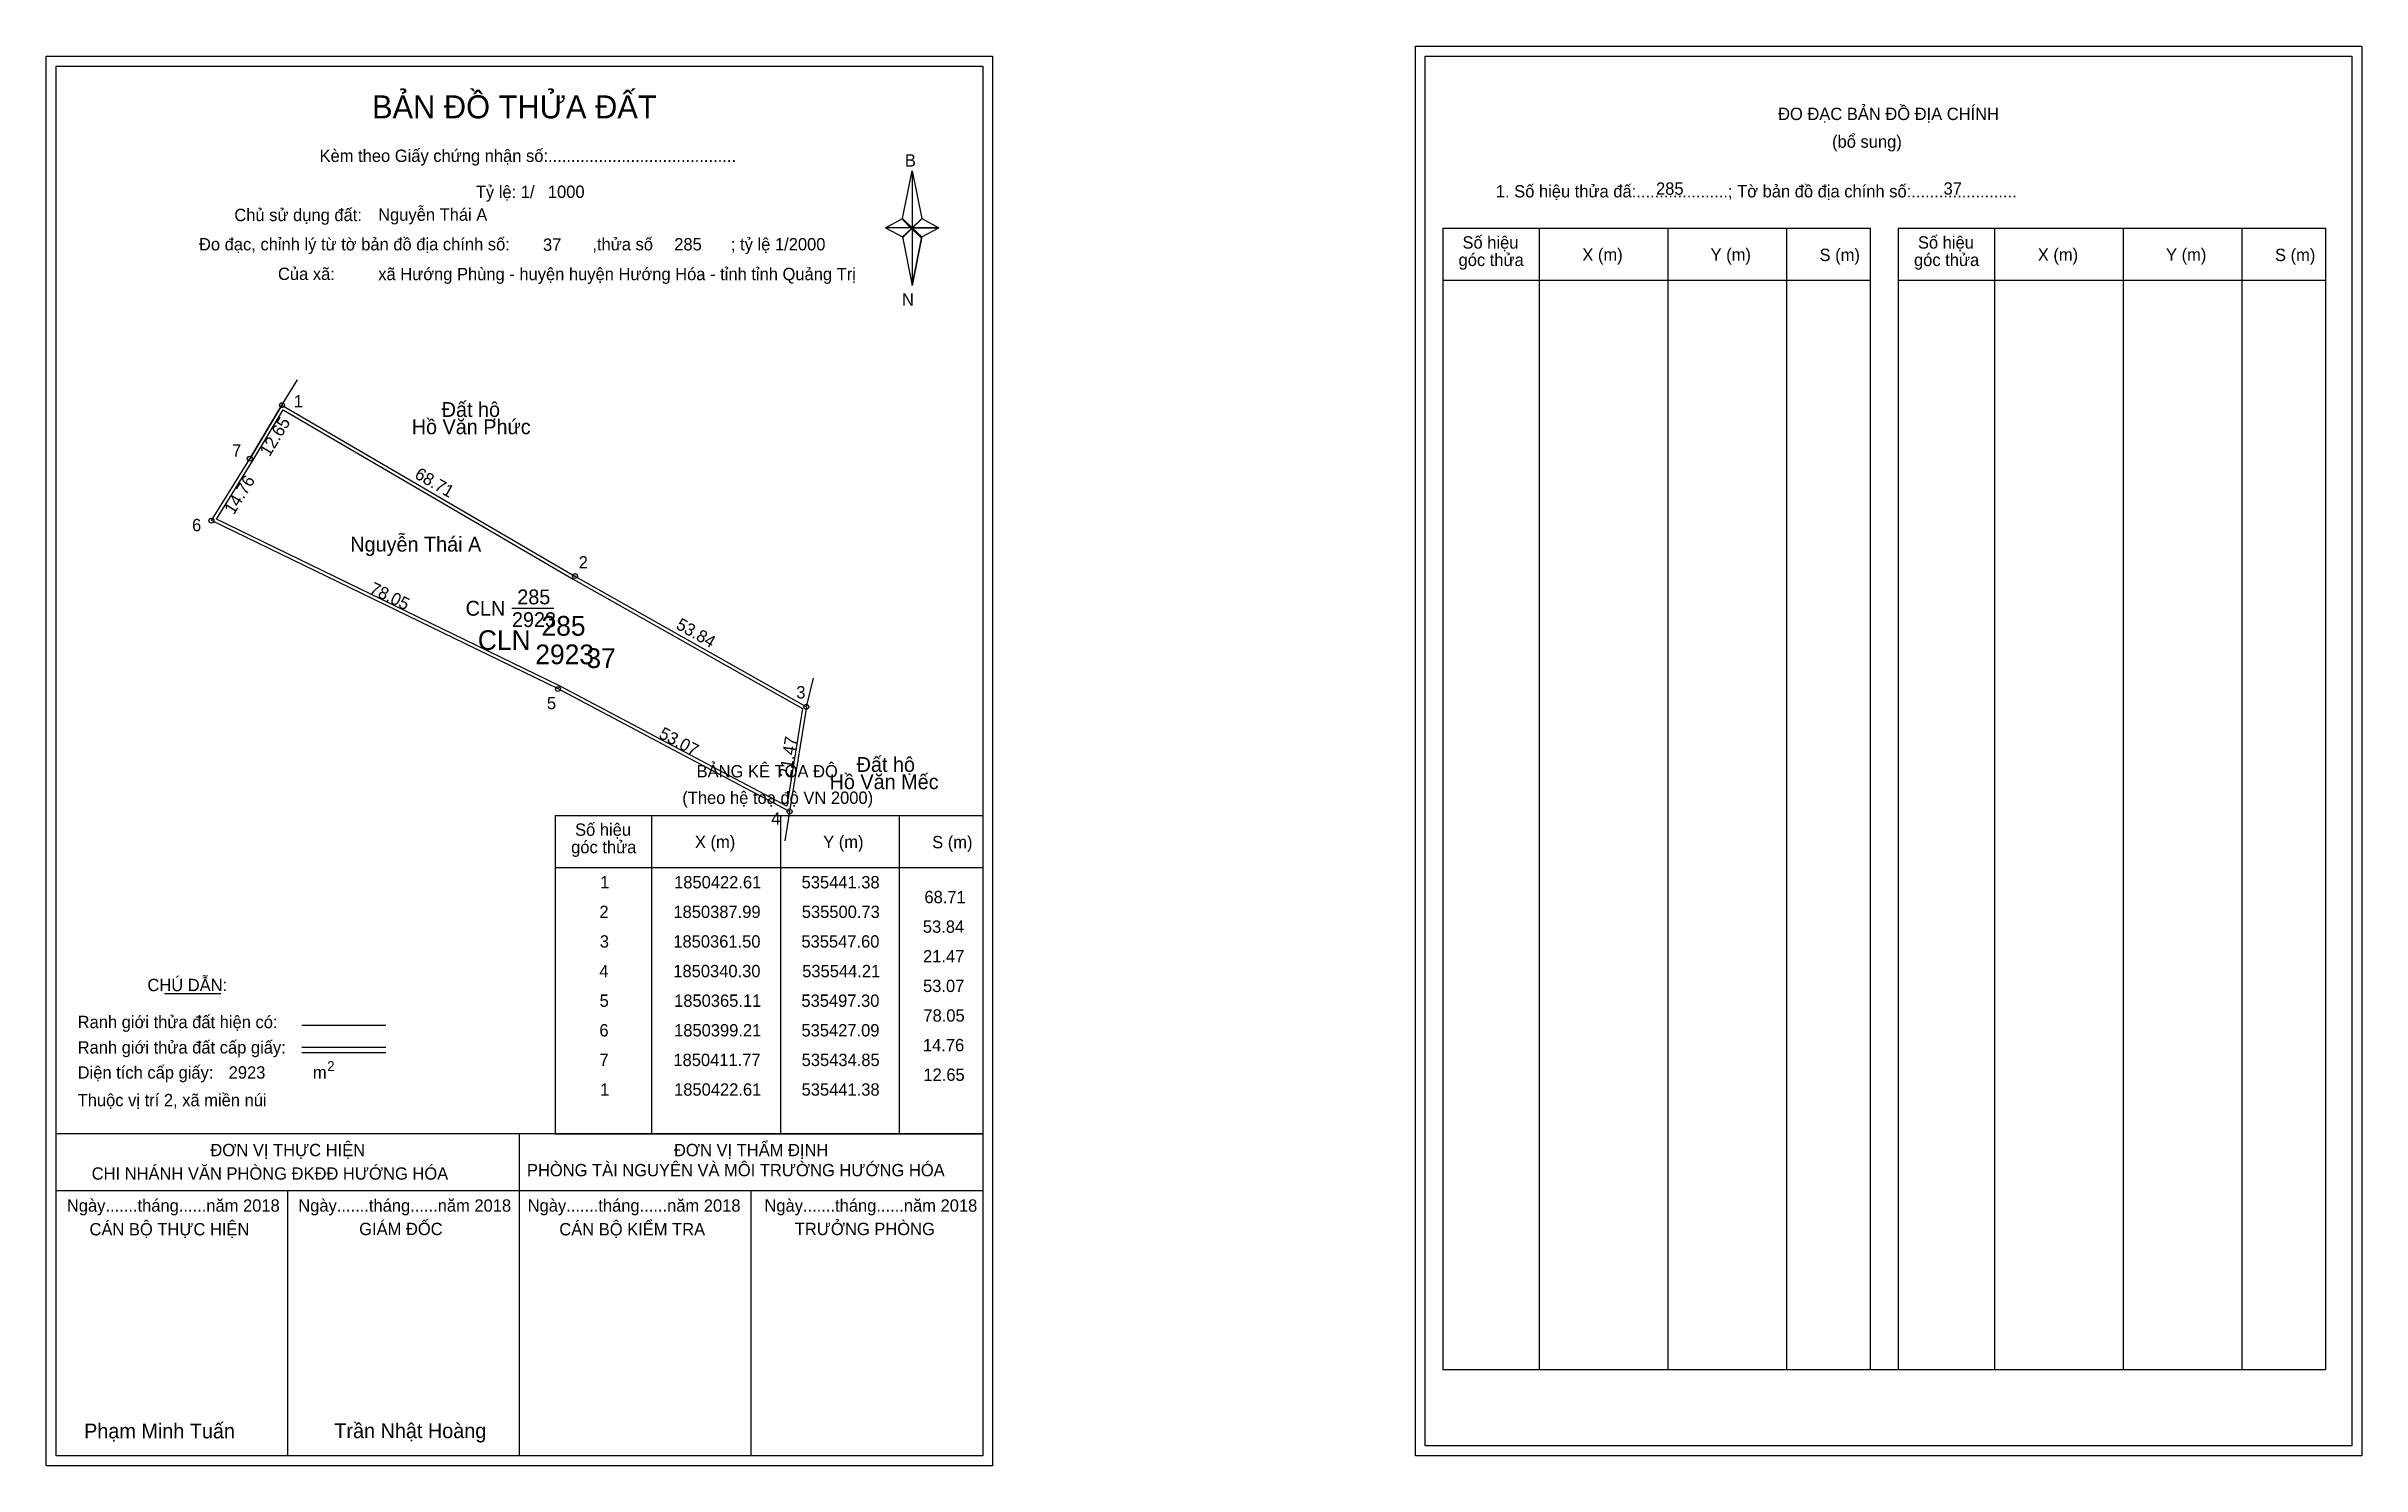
# Model space of a CAD drawing. Extents: x 535394 to 535863, y 1850208 to 1850495.
import ezdxf

# ---------------------------------------------------------------- set-up
doc = ezdxf.new("R2010")
doc.units = 0
for name, color, linetype in [('Level 1', 7, 'Continuous'), ('Level 10', 7, 'Continuous'), ('Level 11', 7, 'Continuous'), ('Level 13', 7, 'Continuous'), ('Level 2', 7, 'Continuous'), ('Level 27', 7, 'Continuous'), ('Level 3', 7, 'Continuous'), ('Level 36', 7, 'Continuous'), ('Level 4', 7, 'Continuous'), ('Level 49', 7, 'Continuous'), ('Level 5', 7, 'Continuous'), ('Level 53', 7, 'Continuous'), ('Level 55', 7, 'Continuous'), ('Level 6', 7, 'Continuous'), ('Level 63', 7, 'Continuous'), ('Level 7', 7, 'Continuous'), ('Level 9', 7, 'Continuous')]:
    doc.layers.add(name, color=color, linetype=linetype)

msp = doc.modelspace()

# ---------------------------------------------------------------- linework, layer by layer
at = {"layer": 'Level 1'}
for p, q in [((535672.96, 1850493.32), (535672.96, 1850493.32)), ((535395.64, 1850491.32), (535395.64, 1850491.32)), ((535567.06, 1850460.44), (535569.03, 1850470.08)), ((535569.03, 1850470.08), (535569.03, 1850458.55)), ((535569.03, 1850470.08), (535571, 1850460.44)), ((535563.62, 1850458.55), (535567.06, 1850460.44)), ((535567.06, 1850460.44), (535569.03, 1850458.55)), ((535568.88, 1850458.33), (535567.06, 1850460.22)), ((535570.85, 1850460.22), (535568.88, 1850458.33)), ((535568.88, 1850458.33), (535570.85, 1850460.22)), ((535571, 1850460.44), (535569.03, 1850458.55)), ((535569.03, 1850458.55), (535567.06, 1850456.71)), ((535568.88, 1850458.33), (535567.06, 1850456.49)), ((535567.06, 1850456.49), (535568.88, 1850458.33)), ((535567.06, 1850456.71), (535569.03, 1850446.85)), ((535570.85, 1850456.49), (535568.88, 1850458.33)), ((535569.03, 1850458.55), (535569.03, 1850446.85)), ((535569.03, 1850458.55), (535574.44, 1850458.55)), ((535569.03, 1850458.55), (535571, 1850456.71)), ((535571, 1850456.71), (535569.03, 1850446.85)), ((535571, 1850456.71), (535574.44, 1850458.55)), ((535676.5, 1850458.46), (535763.1, 1850458.46)), ((535696.09, 1850227.2), (535696.09, 1850458.46)), ((535722.16, 1850227.2), (535722.16, 1850458.46)), ((535746.13, 1850458.46), (535746.13, 1850227.2)), ((535763.1, 1850458.46), (535763.1, 1850227.2)), ((535768.75, 1850458.46), (535855.36, 1850458.46)), ((535788.34, 1850227.2), (535788.34, 1850458.46)), ((535814.42, 1850227.2), (535814.42, 1850458.46)), ((535838.39, 1850458.46), (535838.39, 1850227.2)), ((535855.36, 1850458.46), (535855.36, 1850227.2)), ((535676.5, 1850447.94), (535763.1, 1850447.94)), ((535768.75, 1850447.94), (535855.36, 1850447.94)), ((535496.74, 1850339.49), (535583.34, 1850339.49)), ((535516.33, 1850274.97), (535516.33, 1850339.49)), ((535542.4, 1850274.97), (535542.4, 1850339.49)), ((535566.37, 1850339.49), (535566.37, 1850274.97)), ((535496.74, 1850328.96), (535583.34, 1850328.96)), ((535417.56, 1850303.38), (535428.96, 1850303.38)), ((535445.42, 1850296.98), (535462.44, 1850296.98)), ((535445.42, 1850292.53), (535462.44, 1850292.53)), ((535445.42, 1850291.44), (535462.44, 1850291.44)), ((535502.47, 1850274.97), (535395.64, 1850274.97)), ((535583.34, 1850274.97), (535478.5, 1850274.97)), ((535489.49, 1850209.74), (535489.49, 1850274.97)), ((535496.74, 1850274.96), (535583.34, 1850274.96)), ((535583.34, 1850263.42), (535395.64, 1850263.42)), ((535442.56, 1850209.74), (535442.56, 1850263.42)), ((535536.41, 1850209.74), (535536.41, 1850263.42)), ((535676.5, 1850227.2), (535855.36, 1850227.2)), ((535860.66, 1850211.74), (535860.66, 1850211.74)), ((535583.34, 1850209.74), (535583.34, 1850209.74))]:
    msp.add_line(p, q, dxfattribs=at)
for points in [[(535567.06, 1850460.44), (535569.03, 1850470.08), (535569.03, 1850458.55)], [(535569.03, 1850458.55), (535571, 1850460.44), (535574.44, 1850458.55)], [(535563.62, 1850458.55), (535567.06, 1850456.71), (535569.03, 1850458.55)], [(535569.03, 1850458.55), (535569.03, 1850446.85), (535571, 1850456.71)]]:
    msp.add_lwpolyline(points, close=True, dxfattribs=at)
at = {"layer": 'Level 10'}
for p, q in [((535441.38, 1850422.61), (535434.85, 1850411.77)), ((535497.3, 1850365.11), (535427.09, 1850399.21))]:
    msp.add_line(p, q, dxfattribs=at)
for points in [[(535547.6, 1850361.5), (535544.21, 1850340.3), (535497.3, 1850365.11), (535427.09, 1850399.21), (535434.85, 1850411.77), (535441.38, 1850422.61), (535500.73, 1850387.99)], [(535546.83, 1850361.13), (535543.67, 1850341.38), (535497.62, 1850365.73), (535428.09, 1850399.5), (535435.45, 1850411.41), (535441.62, 1850421.66), (535500.38, 1850387.38)]]:
    msp.add_lwpolyline(points, close=True, dxfattribs=at)
at = {"layer": 'Level 11'}
for centre in [(535441.38, 1850422.61), (535434.85, 1850411.77), (535427.09, 1850399.21), (535500.73, 1850387.99), (535497.3, 1850365.11), (535547.6, 1850361.5), (535547.6, 1850361.5), (535544.21, 1850340.3)]:
    msp.add_circle(centre, 0.5, dxfattribs=at)
at = {"layer": 'Level 27'}
for p, q in [((535441.38, 1850422.61), (535444.49, 1850427.74)), ((535547.6, 1850361.5), (535549.07, 1850367.32)), ((535544.21, 1850340.3), (535543.27, 1850334.37))]:
    msp.add_line(p, q, dxfattribs=at)
at = {"layer": 'Level 3'}
for p, q in [((535676.5, 1850458.46), (535676.5, 1850227.2)), ((535768.75, 1850458.46), (535768.75, 1850227.2)), ((535496.74, 1850339.49), (535496.74, 1850274.97))]:
    msp.add_line(p, q, dxfattribs=at)
at = {"layer": 'Level 63'}
for points in [[(535393.64, 1850493.32), (535585.34, 1850493.32), (535585.34, 1850207.74), (535393.64, 1850207.74)], [(535670.97, 1850495.32), (535862.67, 1850495.32), (535862.67, 1850209.74), (535670.97, 1850209.74)], [(535672.97, 1850493.32), (535860.67, 1850493.32), (535860.67, 1850211.74), (535672.97, 1850211.74)], [(535395.64, 1850491.32), (535583.34, 1850491.32), (535583.34, 1850209.74), (535395.64, 1850209.74)]]:
    msp.add_lwpolyline(points, close=True, dxfattribs=at)
at = {"layer": 'Level 9'}
msp.add_line((535487.97, 1850381.46), (535496.47, 1850381.46), dxfattribs=at)

# ---------------------------------------------------------------- texts
at = {"layer": 'Level 1'}
for s, height, p in [('BẢN ĐỒ THỬA ĐẤT', 4.6657, (535459.61, 1850480.72)), ('ĐO ĐẠC BẢN ĐỒ ĐỊA CHÍNH', 2.5, (535744.44, 1850480.38)), ('Kèm theo Giấy chứng nhận số:.........................................', 2.5, (535448.99, 1850471.89)), ('(bổ sung)', 2.5, (535755.38, 1850474.76)), ('B', 2.5, (535567.57, 1850470.95)), ('1. Số hiệu thửa đấ:....................; Tờ bản đồ địa chính số:.......................', 2.5, (535687.27, 1850464.7)), ('Chủ sử dụng đất:', 2.5, (535431.73, 1850459.9)), ('Đo đạc, chỉnh lý từ tờ bản đồ địa chính số:                  ,thửa số                 ; tỷ lệ 1/2000', 2.5, (535424.57, 1850453.97)), ('Số hiệu', 2.5, (535680.51, 1850454.33)), ('Số hiệu', 2.5, (535772.77, 1850454.33)), ('Của xã:', 2.5, (535440.57, 1850447.97)), ('góc thửa', 2.5, (535679.72, 1850450.8)), ('X (m)', 2.5, (535704.79, 1850451.86)), ('Y (m)', 2.5, (535730.77, 1850451.86)), ('S (m)', 2.5, (535752.85, 1850451.81)), ('góc thửa', 2.5, (535771.98, 1850450.8)), ('X (m)', 2.5, (535797.05, 1850451.86)), ('Y (m)', 2.5, (535823.03, 1850451.86)), ('S (m)', 2.5, (535845.11, 1850451.81)), ('N', 2.5, (535566.97, 1850442.78)), ('BẢNG KÊ TỌA ĐỘ', 2.5, (535525.37, 1850347.19)), ('(Theo hệ toạ độ VN 2000)', 2.5, (535522.47, 1850341.83)), ('Số hiệu', 2.5, (535500.75, 1850335.36)), ('góc thửa', 2.5, (535499.96, 1850331.83)), ('X (m)', 2.5, (535525.03, 1850332.88)), ('Y (m)', 2.5, (535551.01, 1850332.88)), ('S (m)', 2.5, (535573.09, 1850332.83)), ('CHÚ DẪN:', 2.5, (535414.12, 1850303.89)), ('Ranh giới thửa đất hiện có:', 2.5, (535399.99, 1850296.39)), ('Ranh giới thửa đất cấp giấy:', 2.5, (535399.99, 1850291.25)), ('Diện tích cấp giấy:', 2.5, (535399.99, 1850286.17)), ('m', 2.5, (535447.64, 1850286.19)), ('2', 2, (535450.54, 1850287.7)), ('Thuộc vị trí 2, xã miền núi', 2.5, (535399.99, 1850280.57)), ('ĐƠN VỊ THỰC HIỆN', 2.5, (535426.87, 1850270.45)), ('ĐƠN VỊ THẨM ĐỊNH', 2.5, (535520.78, 1850270.45)), ('CHI NHÁNH VĂN PHÒNG ĐKĐĐ HƯỚNG HÓA', 2.5, (535402.83, 1850265.69)), ('PHÒNG TÀI NGUYÊN VÀ MÔI TRƯỜNG HƯỚNG HÓA', 2.5, (535491, 1850266.38)), ('Ngày.......tháng......năm 2018', 2.5, (535397.81, 1850259.21)), ('Ngày.......tháng......năm 2018', 2.5, (535444.68, 1850259.21)), ('Ngày.......tháng......năm 2018', 2.5, (535491.15, 1850259.21)), ('Ngày.......tháng......năm 2018', 2.5, (535539.11, 1850259.21)), ('CÁN BỘ THỰC HIỆN', 2.5, (535402.39, 1850254.4)), ('GIÁM ĐỐC', 2.5, (535457.02, 1850254.46)), ('CÁN BỘ KIỂM TRA', 2.5, (535497.56, 1850254.4)), ('TRƯỞNG PHÒNG', 2.5, (535545.25, 1850254.46)), ('Phạm Minh Tuấn', 3, (535401.3, 1850213.28)), ('Trần Nhật Hoàng', 3, (535451.99, 1850213.33))]:
    msp.add_text(s, height=height, dxfattribs=at).set_placement(p)
at = {"layer": 'Level 11'}
msp.add_text('Tỷ lệ: 1/', height=2.5, dxfattribs=at).set_placement((535480.65, 1850464.58))
at = {"layer": 'Level 13'}
for s, p in [('285', (535489.04, 1850382.26)), ('CLN', (535478.58, 1850379.96)), ('2923', (535487.97, 1850377.66))]:
    msp.add_text(s, height=3, dxfattribs=at).set_placement(p)
at = {"layer": 'Level 2'}
msp.add_text('Nguyễn Thái A', height=3, dxfattribs=at).set_placement((535455.21, 1850392.94))
at = {"layer": 'Level 3'}
msp.add_text('CLN ', height=4, dxfattribs=at).set_placement((535481.05, 1850373.01))
at = {"layer": 'Level 36'}
for s, p in [('Đất hộ', (535473.73, 1850420.23)), ('Hồ Văn Phức', (535467.66, 1850416.73)), ('Hồ Văn Mếc', (535552.31, 1850344.81)), ('Đất hộ', (535557.79, 1850348.31))]:
    msp.add_text(s, height=3, dxfattribs=at).set_placement(p)
at = {"layer": 'Level 4'}
msp.add_text('285', height=4, dxfattribs=at).set_placement((535493.95, 1850375.9))
at = {"layer": 'Level 49'}
for s, rotation, p in [('12.65', 58.9353, (535438.86, 1850412.03)), ('14.76', 58.2908, (535431.63, 1850400.28)), ('68.71', 329.7442, (535468.06, 1850407.97)), ('78.05', 334.0948, (535458.92, 1850384.64)), ('53.84', 330.5257, (535521, 1850377.45)), ('53.07', 332.1263, (535517.53, 1850355.32)), ('21.47', 80.915, (535544.47, 1850347))]:
    msp.add_text(s, height=2.5, rotation=rotation, dxfattribs=at).set_placement(p)
at = {"layer": 'Level 5'}
msp.add_text('2923', height=4, dxfattribs=at).set_placement((535492.69, 1850370.12))
at = {"layer": 'Level 53'}
for s, p in [('1', (535505.83, 1850324.71)), ('1850422.61', (535520.81, 1850324.71)), ('535441.38', (535546.64, 1850324.71)), ('68.71', (535571.52, 1850321.71)), ('2', (535505.68, 1850318.71)), ('1850387.99', (535520.67, 1850318.71)), ('535500.73', (535546.68, 1850318.71)), ('3', (535505.76, 1850312.71)), ('1850361.50', (535520.65, 1850312.71)), ('535547.60', (535546.6, 1850312.71)), ('53.84', (535571.2, 1850315.71)), ('21.47', (535571.24, 1850309.71)), ('4', (535505.67, 1850306.71)), ('1850340.30', (535520.65, 1850306.71)), ('535544.21', (535546.76, 1850306.71)), ('53.07', (535571.24, 1850303.71)), ('5', (535505.73, 1850300.71)), ('1850365.11', (535520.81, 1850300.71)), ('535497.30', (535546.6, 1850300.71)), ('6', (535505.68, 1850294.71)), ('1850399.21', (535520.81, 1850294.71)), ('535427.09', (535546.61, 1850294.71)), ('78.05', (535571.31, 1850297.71)), ('7', (535505.69, 1850288.71)), ('1850411.77', (535520.67, 1850288.71)), ('535434.85', (535546.65, 1850288.71)), ('14.76', (535571.21, 1850291.71)), ('12.65', (535571.31, 1850285.71)), ('1', (535505.83, 1850282.71)), ('1850422.61', (535520.81, 1850282.71)), ('535441.38', (535546.64, 1850282.71))]:
    msp.add_text(s, height=2.5, dxfattribs=at).set_placement(p)
at = {"layer": 'Level 55'}
for s, height, p in [('286', 0.11, (535441.26, 1850422.5)), ('286', 0.11, (535441.26, 1850422.5)), ('1', 0.4, (535441.27, 1850422.61)), ('7', 0.4, (535434.72, 1850411.77)), ('6', 0.4, (535426.95, 1850399.21)), ('2', 0.4, (535500.59, 1850387.99)), ('286', 0.11, (535500.61, 1850387.88)), ('286', 0.11, (535500.61, 1850387.88)), ('5', 0.4, (535497.17, 1850365.11)), ('286', 0.11, (535547.48, 1850361.39)), ('286', 0.11, (535547.48, 1850361.39)), ('3', 0.4, (535547.48, 1850361.5)), ('0', 0.11, (535547.56, 1850361.39)), ('0', 0.11, (535547.56, 1850361.39)), ('4', 0.4, (535544.07, 1850340.3)), ('0', 0.11, (535544.17, 1850340.19)), ('0', 0.11, (535544.17, 1850340.19))]:
    msp.add_text(s, height=height, dxfattribs=at).set_placement(p)
at = {"layer": 'Level 6'}
for s, p in [('1000', (535495.24, 1850464.6)), ('285', (535719.72, 1850465.24)), ('37', (535777.97, 1850465.26)), ('Nguyễn Thái A', (535460.86, 1850459.97)), ('37', (535494.25, 1850453.88)), ('285', (535520.84, 1850453.96)), ('xã Hướng Phùng - huyện huyện Hướng Hóa - tỉnh tỉnh Quảng Trị', (535460.88, 1850447.93)), ('2923', (535430.58, 1850286.17))]:
    msp.add_text(s, height=2.5, dxfattribs=at).set_placement(p)
at = {"layer": 'Level 7'}
msp.add_text('37', height=4, dxfattribs=at).set_placement((535503.05, 1850369.35))
at = {"layer": 'Level 9'}
for s, p in [('1', (535443.78, 1850422.15)), ('7', (535431.28, 1850412.19)), ('6', (535423.16, 1850397.07)), ('2', (535501.48, 1850389.52)), ('5', (535495.05, 1850361.01)), ('3', (535545.57, 1850363.19)), ('4', (535540.49, 1850337.62))]:
    msp.add_text(s, height=2.5, dxfattribs=at).set_placement(p)

doc.saveas('drawing.dxf')
